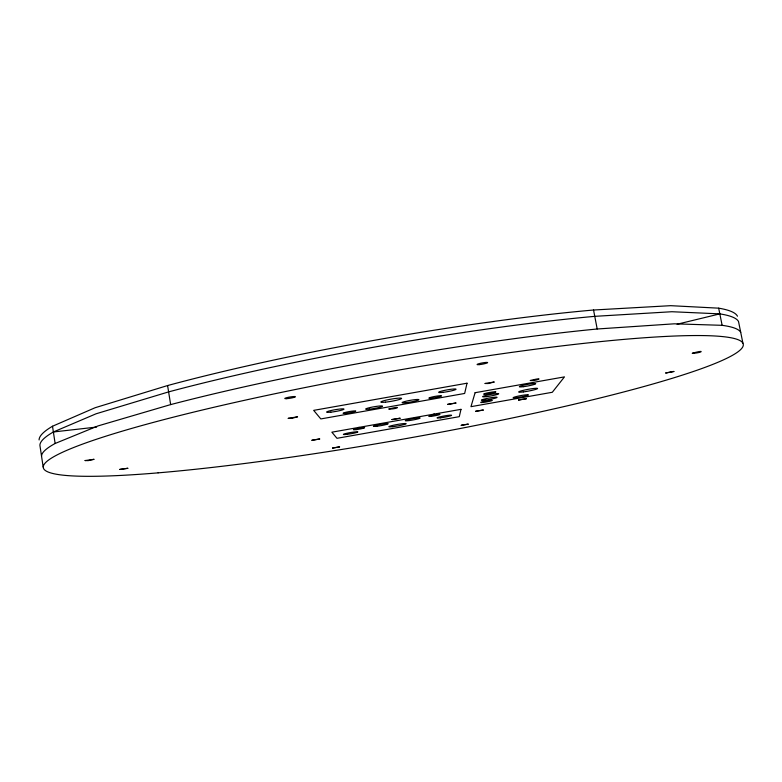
<?xml version="1.0" encoding="UTF-8"?>
<svg xmlns="http://www.w3.org/2000/svg" width="782" height="782" viewBox="0 0 782 782"><rect width="100%" height="100%" fill="white"/><g stroke="black" fill="none" stroke-linecap="round" stroke-linejoin="round"><path stroke-width="1.17" d="M39.1 439.953A354.745 40.693 -10 0 1 52.511 426.239L95.15 407.715L167.592 385.546A354.745 40.693 -10 0 1 593.548 310.014L670.682 305.674L718.678 308.167A354.745 40.693 -10 0 1 737.455 316.221M43.176 467.01L39.911 445.359A354.881 39.442 -10 0 1 53.381 431.977L96.088 413.786L168.619 391.89A354.881 39.442 -10 0 1 594.76 316.339L671.875 311.725L719.831 313.875A354.881 39.442 -10 0 1 738.54 321.588L742.9 343.122M41.544 456.17A355.155 36.91 -10 0 1 55.121 443.482L97.975 425.936L170.652 404.597A355.155 36.91 -10 0 1 597.194 328.997L674.27 323.816L722.128 325.322A355.155 36.91 -10 0 1 740.72 332.35M677.095 324.237L719.831 313.875M359.251 427.373L358.43 427.519M434.372 414.079L433.56 414.216M53.381 431.977L96.606 427.06M718.678 308.167L722.128 325.322M593.548 310.014L597.194 328.997M167.592 385.546L170.652 404.597M52.511 426.239L55.121 443.482M460.989 409.338L459.288 416.669L336.974 438.311L331.871 432.182L460.989 409.338M467.02 383.209L464.655 393.454L320.806 418.927L313.67 410.364L467.02 383.209M475.104 392.701L470.96 406.669L552.297 392.281L564.457 376.885L475.104 392.701M288.255 418.341L292.106 418.262L297.571 416.816L288.255 418.341M665.736 372.994L673.869 371.46L665.736 372.994M692.353 353.278C701.943 353.122 706.117 349.192 692.353 353.278M311.94 440.266L319.672 438.985L311.94 440.266M332.546 448.057L339.574 446.893L332.546 448.057M388.957 409.015C397.364 409.367 402.867 405.193 388.957 409.015M391.968 419.563L400.042 418.233L391.968 419.563M447.568 404.402L455.916 403.033L447.568 404.402M485.114 383.483L488.193 383.542L494.283 381.987L485.114 383.483M85.101 460.559L88.18 460.637L94.104 459.308L85.101 460.559M475.622 411.303L483.256 410.042L475.622 411.303M461.224 425.3L468.183 424.137L461.224 425.3M530.323 380.502C536.696 381.254 546.149 376.425 530.323 380.502M518.534 400.013L526.354 398.722L518.534 400.013M119.783 469.425L127.808 468.291L119.783 469.425M158.091 472.856A355.429 34.388 -10 0 0 735.432 353.552A355.429 34.388 -10 0 0 286.241 391.381A355.429 34.388 -10 0 0 158.091 472.856M479.503 364.608A5.406 0.635 -10.4 0 0 487.655 362.604A5.406 0.635 -10.4 0 0 479.884 363.425A5.406 0.635 -10.4 0 0 479.503 364.608M286.75 398.654A5.396 0.626 -9.5 0 0 295.401 396.836A5.396 0.626 -9.5 0 0 288.304 397.305A5.396 0.626 -9.5 0 0 286.75 398.654M392.818 426.669A8.778 0.753 -10 0 0 406.171 423.736A8.778 0.753 -10 0 0 393.61 425.203A8.778 0.753 -10 0 0 392.818 426.669M409.054 420.579A7.537 0.665 -10.1 0 0 420.149 418.028A7.537 0.665 -10.1 0 0 408.976 419.416A7.537 0.665 -10.1 0 0 409.054 420.579M376.836 426.249A7.537 0.665 -9.9 0 0 388.224 423.727A7.537 0.665 -9.9 0 0 377.354 424.997A7.537 0.665 -9.9 0 0 376.836 426.249M346.846 434.372A7.38 0.635 -9.8 0 0 357.873 431.938A7.38 0.635 -9.8 0 0 347.091 433.218A7.38 0.635 -9.8 0 0 346.846 434.372M440.589 417.813A7.38 0.635 -10.2 0 0 451.585 415.31A7.38 0.635 -10.2 0 0 440.784 416.659A7.38 0.635 -10.2 0 0 440.589 417.813M356.142 429.621A5.679 0.499 -9.9 0 0 364.656 427.725A5.679 0.499 -9.9 0 0 356.377 428.692A5.679 0.499 -9.9 0 0 356.142 429.621M431.566 416.288A5.689 0.499 -10.1 0 0 440.002 414.362A5.689 0.499 -10.1 0 0 431.644 415.389A5.689 0.499 -10.1 0 0 431.566 416.288M523.324 391.909A9.638 0.899 -10.5 0 0 537.586 388.507A9.638 0.899 -10.5 0 0 523.432 390.306A9.638 0.899 -10.5 0 0 523.324 391.909M486.355 396.65A8.152 0.772 -10.4 0 0 498.701 393.786A8.152 0.772 -10.4 0 0 487.02 395.164A8.152 0.772 -10.4 0 0 486.355 396.65M485.026 400.149A7.957 0.733 -10.3 0 0 497.078 397.373A7.957 0.733 -10.3 0 0 485.661 398.742A7.957 0.733 -10.3 0 0 485.026 400.149M516.951 397.647A7.791 0.704 -10.5 0 0 528.456 394.93A7.791 0.704 -10.5 0 0 516.951 396.406A7.791 0.704 -10.5 0 0 516.951 397.647M523.344 386.689A8.367 0.811 -10.5 0 0 535.729 383.708A8.367 0.811 -10.5 0 0 523.422 385.252A8.367 0.811 -10.5 0 0 523.344 386.689M483.374 402.427A5.894 0.538 -10.3 0 0 492.298 400.374A5.894 0.538 -10.3 0 0 483.814 401.401A5.894 0.538 -10.3 0 0 483.374 402.427M486.463 394.148A6.236 0.596 -10.4 0 0 495.905 391.948A6.236 0.596 -10.4 0 0 486.961 393.004A6.236 0.596 -10.4 0 0 486.463 394.148M385.555 402.144A10.557 1.095 -10 0 0 401.586 398.478A10.557 1.095 -10 0 0 386.445 400.071A10.557 1.095 -10 0 0 385.555 402.144M369.554 409.152A8.602 0.87 -9.9 0 0 382.515 406.19A8.602 0.87 -9.9 0 0 370.082 407.539A8.602 0.87 -9.9 0 0 369.554 409.152M406.278 402.681A8.602 0.87 -10.1 0 0 418.927 399.68A8.602 0.87 -10.1 0 0 406.181 401.176A8.602 0.87 -10.1 0 0 406.278 402.681M442.866 392.359A8.827 0.909 -10.2 0 0 456.043 389.231A8.827 0.909 -10.2 0 0 443.15 390.707A8.827 0.909 -10.2 0 0 442.866 392.359M330.874 412.153A8.827 0.909 -9.8 0 0 343.992 409.142A8.827 0.909 -9.8 0 0 331.021 410.53A8.827 0.909 -9.8 0 0 330.874 412.153M431.938 398.155A6.471 0.645 -10.2 0 0 441.537 395.887A6.471 0.645 -10.2 0 0 432.035 397.002A6.471 0.645 -10.2 0 0 431.938 398.155M346.172 413.316A6.461 0.645 -9.8 0 0 355.83 411.107A6.461 0.645 -9.8 0 0 346.377 412.143A6.461 0.645 -9.8 0 0 346.172 413.316"/></g></svg>
